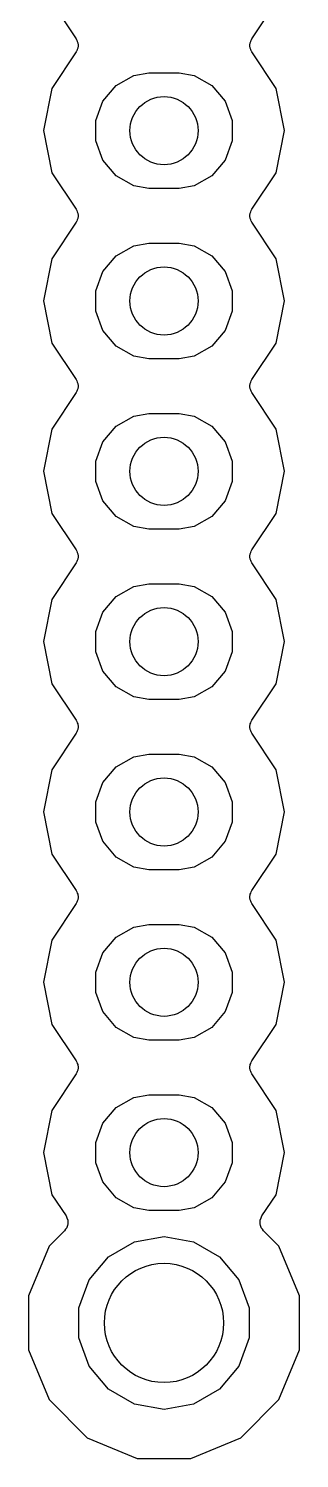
# Model space of a CAD drawing. Extents: x 81 to 178, y -172 to -32.
# Drawn here: x 137.43 to 141.47, y -111.37 to -90.05 of the extents above; entities that cross this region are included whole.
import ezdxf

# ---------------------------------------------------------------- set-up
doc = ezdxf.new("R2010")
doc.units = 0
doc.header["$MEASUREMENT"] = 0
doc.layers.add('BLACK', color=7, linetype='CONTINUOUS')

msp = doc.modelspace()

# ---------------------------------------------------------------- linework, layer by layer
at = {"layer": 'BLACK', "linetype": 'CONTINUOUS'}
for p, q in [((137.774, -89.6566), (138.137, -90.1998)), ((140.755, -90.1998), (141.118, -89.6566)), ((138.137, -90.3942), (137.774, -90.9374)), ((138.137, -90.1998), (138.141, -90.2103)), ((138.141, -90.3837), (138.137, -90.3942)), ((138.141, -90.2103), (138.148, -90.2196)), ((138.148, -90.3744), (138.141, -90.3837)), ((138.148, -90.2196), (138.153, -90.2379)), ((138.153, -90.3561), (138.148, -90.3744)), ((138.153, -90.2379), (138.161, -90.2554)), ((138.161, -90.3386), (138.153, -90.3561)), ((138.161, -90.2554), (138.162, -90.2669)), ((138.162, -90.3271), (138.161, -90.3386)), ((138.162, -90.2669), (138.165, -90.2779)), ((138.165, -90.3161), (138.162, -90.3271)), ((138.165, -90.2779), (138.164, -90.297)), ((138.164, -90.297), (138.165, -90.3161)), ((140.727, -90.2779), (140.73, -90.2669)), ((140.728, -90.297), (140.727, -90.2779)), ((140.727, -90.3161), (140.728, -90.297)), ((140.73, -90.3271), (140.727, -90.3161)), ((140.73, -90.2669), (140.731, -90.2554)), ((140.731, -90.3386), (140.73, -90.3271)), ((140.731, -90.2554), (140.739, -90.2379)), ((140.739, -90.3561), (140.731, -90.3386)), ((140.739, -90.2379), (140.744, -90.2196)), ((140.744, -90.3744), (140.739, -90.3561)), ((140.744, -90.2196), (140.751, -90.2103)), ((140.751, -90.3837), (140.744, -90.3744)), ((140.751, -90.2103), (140.755, -90.1998)), ((140.755, -90.3942), (140.751, -90.3837)), ((141.118, -90.9374), (140.755, -90.3942)), ((138.73, -90.8952), (138.994, -90.743)), ((138.994, -90.743), (139.218, -90.7034)), ((139.218, -90.7034), (139.674, -90.7034)), ((139.674, -90.7034), (139.898, -90.743)), ((139.898, -90.743), (140.162, -90.8952)), ((137.774, -90.9374), (137.648, -91.567)), ((138.534, -91.1285), (138.73, -90.8952)), ((140.162, -90.8952), (140.358, -91.1285)), ((141.244, -91.567), (141.118, -90.9374)), ((138.43, -91.4147), (138.534, -91.1285)), ((140.358, -91.1285), (140.462, -91.4147)), ((138.43, -91.7193), (138.43, -91.4147)), ((140.462, -91.4147), (140.462, -91.7193)), ((137.648, -91.567), (137.774, -92.1966)), ((141.118, -92.1966), (141.244, -91.567)), ((138.534, -92.0055), (138.43, -91.7193)), ((140.462, -91.7193), (140.358, -92.0055)), ((138.73, -92.2388), (138.534, -92.0055)), ((140.358, -92.0055), (140.162, -92.2388)), ((137.774, -92.1966), (138.137, -92.7398)), ((138.994, -92.391), (138.73, -92.2388)), ((140.162, -92.2388), (139.898, -92.391)), ((140.755, -92.7398), (141.118, -92.1966)), ((139.218, -92.4306), (138.994, -92.391)), ((139.674, -92.4306), (139.218, -92.4306)), ((139.898, -92.391), (139.674, -92.4306)), ((138.137, -92.7398), (138.141, -92.7503)), ((140.751, -92.7503), (140.755, -92.7398)), ((138.137, -92.9342), (137.774, -93.4774)), ((138.141, -92.9237), (138.137, -92.9342)), ((138.141, -92.7503), (138.148, -92.7596)), ((138.148, -92.9144), (138.141, -92.9237)), ((138.148, -92.7596), (138.153, -92.7779)), ((138.153, -92.8961), (138.148, -92.9144)), ((138.153, -92.7779), (138.161, -92.7954)), ((138.161, -92.8786), (138.153, -92.8961)), ((138.161, -92.7954), (138.162, -92.8069)), ((138.162, -92.8671), (138.161, -92.8786)), ((138.162, -92.8069), (138.165, -92.8179)), ((138.165, -92.8561), (138.162, -92.8671)), ((138.165, -92.8179), (138.164, -92.837)), ((138.164, -92.837), (138.165, -92.8561)), ((140.727, -92.8179), (140.73, -92.8069)), ((140.728, -92.837), (140.727, -92.8179)), ((140.727, -92.8561), (140.728, -92.837)), ((140.73, -92.8671), (140.727, -92.8561)), ((140.73, -92.8069), (140.731, -92.7954)), ((140.731, -92.8786), (140.73, -92.8671)), ((140.731, -92.7954), (140.739, -92.7779)), ((140.739, -92.8961), (140.731, -92.8786)), ((140.739, -92.7779), (140.744, -92.7596)), ((140.744, -92.9144), (140.739, -92.8961)), ((140.744, -92.7596), (140.751, -92.7503)), ((140.751, -92.9237), (140.744, -92.9144)), ((140.755, -92.9342), (140.751, -92.9237)), ((141.118, -93.4774), (140.755, -92.9342)), ((138.73, -93.4352), (138.994, -93.283)), ((138.994, -93.283), (139.218, -93.2434)), ((139.218, -93.2434), (139.674, -93.2434)), ((139.674, -93.2434), (139.898, -93.283)), ((139.898, -93.283), (140.162, -93.4352)), ((137.774, -93.4774), (137.648, -94.107)), ((138.534, -93.6685), (138.73, -93.4352)), ((140.162, -93.4352), (140.358, -93.6685)), ((141.244, -94.107), (141.118, -93.4774)), ((138.43, -93.9547), (138.534, -93.6685)), ((140.358, -93.6685), (140.462, -93.9547)), ((138.43, -94.2593), (138.43, -93.9547)), ((140.462, -93.9547), (140.462, -94.2593)), ((137.648, -94.107), (137.774, -94.7366)), ((141.118, -94.7366), (141.244, -94.107)), ((138.534, -94.5455), (138.43, -94.2593)), ((140.462, -94.2593), (140.358, -94.5455)), ((138.73, -94.7788), (138.534, -94.5455)), ((140.358, -94.5455), (140.162, -94.7788)), ((137.774, -94.7366), (138.137, -95.2798)), ((138.994, -94.931), (138.73, -94.7788)), ((140.162, -94.7788), (139.898, -94.931)), ((140.755, -95.2798), (141.118, -94.7366)), ((139.218, -94.9706), (138.994, -94.931)), ((139.674, -94.9706), (139.218, -94.9706)), ((139.898, -94.931), (139.674, -94.9706)), ((138.137, -95.2798), (138.141, -95.2903)), ((138.141, -95.2903), (138.148, -95.2996)), ((138.148, -95.2996), (138.153, -95.3179)), ((140.739, -95.3179), (140.744, -95.2996)), ((140.744, -95.2996), (140.751, -95.2903)), ((140.751, -95.2903), (140.755, -95.2798)), ((138.137, -95.4742), (137.774, -96.0174)), ((138.141, -95.4637), (138.137, -95.4742)), ((138.148, -95.4544), (138.141, -95.4637)), ((138.153, -95.4361), (138.148, -95.4544)), ((138.153, -95.3179), (138.161, -95.3354)), ((138.161, -95.4186), (138.153, -95.4361)), ((138.161, -95.3354), (138.162, -95.3469)), ((138.162, -95.4071), (138.161, -95.4186)), ((138.162, -95.3469), (138.165, -95.3579)), ((138.165, -95.3961), (138.162, -95.4071)), ((138.165, -95.3579), (138.164, -95.377)), ((138.164, -95.377), (138.165, -95.3961)), ((140.727, -95.3579), (140.73, -95.3469)), ((140.728, -95.377), (140.727, -95.3579)), ((140.727, -95.3961), (140.728, -95.377)), ((140.73, -95.4071), (140.727, -95.3961)), ((140.73, -95.3469), (140.731, -95.3354)), ((140.731, -95.4186), (140.73, -95.4071)), ((140.731, -95.3354), (140.739, -95.3179)), ((140.739, -95.4361), (140.731, -95.4186)), ((140.744, -95.4544), (140.739, -95.4361)), ((140.751, -95.4637), (140.744, -95.4544)), ((140.755, -95.4742), (140.751, -95.4637)), ((141.118, -96.0174), (140.755, -95.4742)), ((138.73, -95.9752), (138.994, -95.823)), ((138.994, -95.823), (139.218, -95.7834)), ((139.218, -95.7834), (139.674, -95.7834)), ((139.674, -95.7834), (139.898, -95.823)), ((139.898, -95.823), (140.162, -95.9752)), ((137.774, -96.0174), (137.648, -96.647)), ((138.534, -96.2085), (138.73, -95.9752)), ((140.162, -95.9752), (140.358, -96.2085)), ((141.244, -96.647), (141.118, -96.0174)), ((138.43, -96.4947), (138.534, -96.2085)), ((140.358, -96.2085), (140.462, -96.4947)), ((138.43, -96.7993), (138.43, -96.4947)), ((140.462, -96.4947), (140.462, -96.7993)), ((137.648, -96.647), (137.774, -97.2766)), ((138.534, -97.0855), (138.43, -96.7993)), ((140.462, -96.7993), (140.358, -97.0855)), ((141.118, -97.2766), (141.244, -96.647)), ((138.73, -97.3188), (138.534, -97.0855)), ((140.358, -97.0855), (140.162, -97.3188)), ((137.774, -97.2766), (138.137, -97.8198)), ((138.994, -97.471), (138.73, -97.3188)), ((140.162, -97.3188), (139.898, -97.471)), ((140.755, -97.8198), (141.118, -97.2766)), ((139.218, -97.5106), (138.994, -97.471)), ((139.674, -97.5106), (139.218, -97.5106)), ((139.898, -97.471), (139.674, -97.5106)), ((138.137, -97.8198), (138.141, -97.8303)), ((138.141, -97.8303), (138.148, -97.8396)), ((138.148, -97.8396), (138.153, -97.8579)), ((138.153, -97.8579), (138.161, -97.8754)), ((140.731, -97.8754), (140.739, -97.8579)), ((140.739, -97.8579), (140.744, -97.8396)), ((140.744, -97.8396), (140.751, -97.8303)), ((140.751, -97.8303), (140.755, -97.8198)), ((138.137, -98.0142), (137.774, -98.5574)), ((138.141, -98.0037), (138.137, -98.0142)), ((138.148, -97.9944), (138.141, -98.0037)), ((138.153, -97.9761), (138.148, -97.9944)), ((138.161, -97.9586), (138.153, -97.9761)), ((138.161, -97.8754), (138.162, -97.8869)), ((138.162, -97.9471), (138.161, -97.9586)), ((138.162, -97.8869), (138.165, -97.8979)), ((138.165, -97.9361), (138.162, -97.9471)), ((138.165, -97.8979), (138.164, -97.917)), ((138.164, -97.917), (138.165, -97.9361)), ((140.727, -97.8979), (140.73, -97.8869)), ((140.728, -97.917), (140.727, -97.8979)), ((140.727, -97.9361), (140.728, -97.917)), ((140.73, -97.9471), (140.727, -97.9361)), ((140.73, -97.8869), (140.731, -97.8754)), ((140.731, -97.9586), (140.73, -97.9471)), ((140.739, -97.9761), (140.731, -97.9586)), ((140.744, -97.9944), (140.739, -97.9761)), ((140.751, -98.0037), (140.744, -97.9944)), ((140.755, -98.0142), (140.751, -98.0037)), ((141.118, -98.5574), (140.755, -98.0142)), ((138.73, -98.5152), (138.994, -98.363)), ((138.994, -98.363), (139.218, -98.3234)), ((139.218, -98.3234), (139.674, -98.3234)), ((139.674, -98.3234), (139.898, -98.363)), ((139.898, -98.363), (140.162, -98.5152)), ((137.774, -98.5574), (137.648, -99.187)), ((138.534, -98.7485), (138.73, -98.5152)), ((140.162, -98.5152), (140.358, -98.7485)), ((141.244, -99.187), (141.118, -98.5574)), ((138.43, -99.0347), (138.534, -98.7485)), ((140.358, -98.7485), (140.462, -99.0347)), ((138.43, -99.3393), (138.43, -99.0347)), ((140.462, -99.0347), (140.462, -99.3393)), ((137.648, -99.187), (137.774, -99.8166)), ((138.534, -99.6255), (138.43, -99.3393)), ((140.462, -99.3393), (140.358, -99.6255)), ((141.118, -99.8166), (141.244, -99.187)), ((138.73, -99.8588), (138.534, -99.6255)), ((140.358, -99.6255), (140.162, -99.8588)), ((137.774, -99.8166), (138.137, -100.36)), ((138.994, -100.011), (138.73, -99.8588)), ((140.162, -99.8588), (139.898, -100.011)), ((140.755, -100.36), (141.118, -99.8166)), ((139.218, -100.051), (138.994, -100.011)), ((139.674, -100.051), (139.218, -100.051)), ((139.898, -100.011), (139.674, -100.051)), ((138.137, -100.36), (138.141, -100.37)), ((138.141, -100.37), (138.148, -100.38)), ((138.148, -100.38), (138.153, -100.398)), ((138.153, -100.398), (138.161, -100.415)), ((138.161, -100.415), (138.162, -100.427)), ((140.73, -100.427), (140.731, -100.415)), ((140.731, -100.415), (140.739, -100.398)), ((140.739, -100.398), (140.744, -100.38)), ((140.744, -100.38), (140.751, -100.37)), ((140.751, -100.37), (140.755, -100.36)), ((138.137, -100.554), (137.774, -101.097)), ((138.141, -100.544), (138.137, -100.554)), ((138.148, -100.534), (138.141, -100.544)), ((138.153, -100.516), (138.148, -100.534)), ((138.161, -100.499), (138.153, -100.516)), ((138.162, -100.487), (138.161, -100.499)), ((138.162, -100.427), (138.165, -100.438)), ((138.165, -100.476), (138.162, -100.487)), ((138.165, -100.438), (138.164, -100.457)), ((138.164, -100.457), (138.165, -100.476)), ((140.727, -100.438), (140.73, -100.427)), ((140.728, -100.457), (140.727, -100.438)), ((140.727, -100.476), (140.728, -100.457)), ((140.73, -100.487), (140.727, -100.476)), ((140.731, -100.499), (140.73, -100.487)), ((140.739, -100.516), (140.731, -100.499)), ((140.744, -100.534), (140.739, -100.516)), ((140.751, -100.544), (140.744, -100.534)), ((140.755, -100.554), (140.751, -100.544)), ((141.118, -101.097), (140.755, -100.554)), ((138.534, -101.289), (138.73, -101.055)), ((138.73, -101.055), (138.994, -100.903)), ((138.994, -100.903), (139.218, -100.863)), ((139.218, -100.863), (139.674, -100.863)), ((139.674, -100.863), (139.898, -100.903)), ((139.898, -100.903), (140.162, -101.055)), ((140.162, -101.055), (140.358, -101.289)), ((137.774, -101.097), (137.648, -101.727)), ((141.244, -101.727), (141.118, -101.097)), ((138.43, -101.575), (138.534, -101.289)), ((140.358, -101.289), (140.462, -101.575)), ((138.43, -101.879), (138.43, -101.575)), ((140.462, -101.575), (140.462, -101.879)), ((137.648, -101.727), (137.774, -102.357)), ((138.534, -102.165), (138.43, -101.879)), ((140.462, -101.879), (140.358, -102.165)), ((141.118, -102.357), (141.244, -101.727)), ((138.73, -102.399), (138.534, -102.165)), ((140.358, -102.165), (140.162, -102.399)), ((137.774, -102.357), (138.137, -102.9)), ((138.994, -102.551), (138.73, -102.399)), ((139.218, -102.591), (138.994, -102.551)), ((139.898, -102.551), (139.674, -102.591)), ((140.162, -102.399), (139.898, -102.551)), ((140.755, -102.9), (141.118, -102.357)), ((139.674, -102.591), (139.218, -102.591)), ((138.137, -102.9), (138.141, -102.91)), ((138.141, -102.91), (138.148, -102.92)), ((138.148, -102.92), (138.153, -102.938)), ((138.153, -102.938), (138.161, -102.955)), ((138.161, -102.955), (138.162, -102.967)), ((138.162, -102.967), (138.165, -102.978)), ((138.165, -102.978), (138.164, -102.997)), ((140.727, -102.978), (140.73, -102.967)), ((140.728, -102.997), (140.727, -102.978)), ((140.73, -102.967), (140.731, -102.955)), ((140.731, -102.955), (140.739, -102.938)), ((140.739, -102.938), (140.744, -102.92)), ((140.744, -102.92), (140.751, -102.91)), ((140.751, -102.91), (140.755, -102.9)), ((138.137, -103.094), (137.774, -103.637)), ((138.141, -103.084), (138.137, -103.094)), ((138.148, -103.074), (138.141, -103.084)), ((138.153, -103.056), (138.148, -103.074)), ((138.161, -103.039), (138.153, -103.056)), ((138.162, -103.027), (138.161, -103.039)), ((138.165, -103.016), (138.162, -103.027)), ((138.164, -102.997), (138.165, -103.016)), ((140.727, -103.016), (140.728, -102.997)), ((140.73, -103.027), (140.727, -103.016)), ((140.731, -103.039), (140.73, -103.027)), ((140.739, -103.056), (140.731, -103.039)), ((140.744, -103.074), (140.739, -103.056)), ((140.751, -103.084), (140.744, -103.074)), ((140.755, -103.094), (140.751, -103.084)), ((141.118, -103.637), (140.755, -103.094)), ((138.994, -103.443), (139.218, -103.403)), ((139.218, -103.403), (139.674, -103.403)), ((139.674, -103.403), (139.898, -103.443)), ((138.534, -103.829), (138.73, -103.595)), ((138.73, -103.595), (138.994, -103.443)), ((139.898, -103.443), (140.162, -103.595)), ((140.162, -103.595), (140.358, -103.829)), ((137.774, -103.637), (137.648, -104.267)), ((138.43, -104.115), (138.534, -103.829)), ((140.358, -103.829), (140.462, -104.115)), ((141.244, -104.267), (141.118, -103.637)), ((138.43, -104.419), (138.43, -104.115)), ((140.462, -104.115), (140.462, -104.419)), ((137.648, -104.267), (137.774, -104.897)), ((138.534, -104.705), (138.43, -104.419)), ((140.462, -104.419), (140.358, -104.705)), ((141.118, -104.897), (141.244, -104.267)), ((137.774, -104.897), (138.137, -105.44)), ((138.73, -104.939), (138.534, -104.705)), ((140.358, -104.705), (140.162, -104.939)), ((140.755, -105.44), (141.118, -104.897)), ((138.994, -105.091), (138.73, -104.939)), ((139.218, -105.131), (138.994, -105.091)), ((139.898, -105.091), (139.674, -105.131)), ((140.162, -104.939), (139.898, -105.091)), ((139.674, -105.131), (139.218, -105.131)), ((138.137, -105.44), (138.141, -105.45)), ((138.141, -105.45), (138.148, -105.46)), ((138.148, -105.46), (138.153, -105.478)), ((138.153, -105.478), (138.161, -105.495)), ((138.161, -105.495), (138.162, -105.507)), ((138.162, -105.507), (138.165, -105.518)), ((138.165, -105.518), (138.164, -105.537)), ((138.164, -105.537), (138.165, -105.556)), ((140.727, -105.518), (140.73, -105.507)), ((140.728, -105.537), (140.727, -105.518)), ((140.727, -105.556), (140.728, -105.537)), ((140.73, -105.507), (140.731, -105.495)), ((140.731, -105.495), (140.739, -105.478)), ((140.739, -105.478), (140.744, -105.46)), ((140.744, -105.46), (140.751, -105.45)), ((140.751, -105.45), (140.755, -105.44)), ((138.137, -105.634), (137.774, -106.177)), ((138.141, -105.624), (138.137, -105.634)), ((138.148, -105.614), (138.141, -105.624)), ((138.153, -105.596), (138.148, -105.614)), ((138.161, -105.579), (138.153, -105.596)), ((138.162, -105.567), (138.161, -105.579)), ((138.165, -105.556), (138.162, -105.567)), ((140.73, -105.567), (140.727, -105.556)), ((140.731, -105.579), (140.73, -105.567)), ((140.739, -105.596), (140.731, -105.579)), ((140.744, -105.614), (140.739, -105.596)), ((140.751, -105.624), (140.744, -105.614)), ((140.755, -105.634), (140.751, -105.624)), ((141.118, -106.177), (140.755, -105.634)), ((138.994, -105.983), (139.218, -105.943)), ((139.218, -105.943), (139.674, -105.943)), ((139.674, -105.943), (139.898, -105.983)), ((137.774, -106.177), (137.648, -106.807)), ((138.534, -106.369), (138.73, -106.135)), ((138.73, -106.135), (138.994, -105.983)), ((139.898, -105.983), (140.162, -106.135)), ((140.162, -106.135), (140.358, -106.369)), ((141.244, -106.807), (141.118, -106.177)), ((138.43, -106.655), (138.534, -106.369)), ((140.358, -106.369), (140.462, -106.655)), ((137.648, -106.807), (137.774, -107.437)), ((138.43, -106.959), (138.43, -106.655)), ((140.462, -106.655), (140.462, -106.959)), ((141.118, -107.437), (141.244, -106.807)), ((138.534, -107.245), (138.43, -106.959)), ((140.462, -106.959), (140.358, -107.245)), ((138.73, -107.479), (138.534, -107.245)), ((140.358, -107.245), (140.162, -107.479)), ((137.774, -107.437), (137.985, -107.752)), ((140.907, -107.752), (141.118, -107.437)), ((138.994, -107.631), (138.73, -107.479)), ((139.218, -107.671), (138.994, -107.631)), ((139.674, -107.671), (139.218, -107.671)), ((139.898, -107.631), (139.674, -107.671)), ((140.162, -107.479), (139.898, -107.631)), ((137.985, -107.752), (137.996, -107.779)), ((137.996, -107.779), (138.008, -107.804)), ((138.013, -107.869), (138.005, -107.896)), ((138.008, -107.804), (138.008, -107.806)), ((138.008, -107.806), (138.009, -107.808)), ((138.009, -107.808), (138.011, -107.836)), ((138.011, -107.836), (138.013, -107.865)), ((138.013, -107.865), (138.013, -107.867)), ((138.013, -107.867), (138.013, -107.869)), ((140.879, -107.865), (140.881, -107.837)), ((140.879, -107.867), (140.879, -107.865)), ((140.879, -107.869), (140.879, -107.867)), ((140.887, -107.896), (140.879, -107.869)), ((140.881, -107.837), (140.883, -107.808)), ((140.883, -107.808), (140.884, -107.806)), ((140.884, -107.804), (140.896, -107.779)), ((140.884, -107.806), (140.884, -107.804)), ((140.896, -107.779), (140.907, -107.752)), ((137.963, -107.973), (137.734, -108.203)), ((137.979, -107.95), (137.963, -107.973)), ((137.996, -107.927), (137.979, -107.95)), ((137.997, -107.925), (137.996, -107.927)), ((137.998, -107.924), (137.997, -107.925)), ((138.005, -107.896), (137.998, -107.924)), ((139.005, -108.135), (139.446, -108.057)), ((139.446, -108.057), (139.887, -108.135)), ((140.894, -107.924), (140.887, -107.896)), ((140.895, -107.925), (140.894, -107.924)), ((140.896, -107.927), (140.895, -107.925)), ((140.913, -107.95), (140.896, -107.927)), ((140.929, -107.973), (140.913, -107.95)), ((141.158, -108.203), (140.929, -107.973)), ((137.734, -108.203), (137.426, -108.945)), ((138.617, -108.359), (139.005, -108.135)), ((139.887, -108.135), (140.275, -108.359)), ((141.466, -108.945), (141.158, -108.203)), ((138.329, -108.702), (138.617, -108.359)), ((140.275, -108.359), (140.563, -108.702)), ((138.176, -109.123), (138.329, -108.702)), ((140.563, -108.702), (140.716, -109.123)), ((137.426, -108.945), (137.426, -109.749)), ((141.466, -109.749), (141.466, -108.945)), ((138.176, -109.571), (138.176, -109.123)), ((140.716, -109.123), (140.716, -109.571)), ((138.329, -109.992), (138.176, -109.571)), ((140.716, -109.571), (140.563, -109.992)), ((137.426, -109.749), (137.734, -110.491)), ((141.158, -110.491), (141.466, -109.749)), ((138.617, -110.335), (138.329, -109.992)), ((140.563, -109.992), (140.275, -110.335)), ((139.005, -110.559), (138.617, -110.335)), ((140.275, -110.335), (139.887, -110.559)), ((137.734, -110.491), (138.302, -111.059)), ((139.446, -110.637), (139.005, -110.559)), ((139.887, -110.559), (139.446, -110.637)), ((140.59, -111.059), (141.158, -110.491)), ((138.302, -111.059), (139.044, -111.367)), ((139.848, -111.367), (140.59, -111.059)), ((139.044, -111.367), (139.848, -111.367))]:
    msp.add_line(p, q, dxfattribs=at)
at = {"layer": 'BLACK'}
for centre, radius in [((139.446, -91.567), 0.508), ((139.446, -91.567), 0.508), ((139.446, -94.107), 0.508), ((139.446, -94.107), 0.508), ((139.446, -96.647), 0.508), ((139.446, -96.647), 0.508), ((139.446, -99.187), 0.508), ((139.446, -99.187), 0.508), ((139.446, -101.727), 0.508), ((139.446, -101.727), 0.508), ((139.446, -104.267), 0.508), ((139.446, -104.267), 0.508), ((139.446, -106.807), 0.508), ((139.446, -106.807), 0.508), ((139.446, -109.347), 0.889), ((139.446, -109.347), 0.889)]:
    msp.add_circle(centre, radius, dxfattribs=at)

doc.saveas('drawing.dxf')
